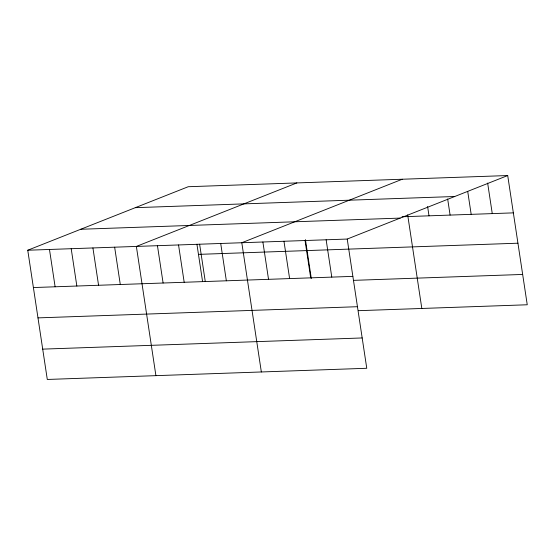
<?xml version="1.0" encoding="UTF-8"?>
<svg xmlns="http://www.w3.org/2000/svg" width="555" height="555" viewBox="0 0 555 555"><rect width="100%" height="100%" fill="white"/><g stroke="black" fill="none" stroke-linecap="round" stroke-linejoin="round"><path stroke-width="0.83" d="M507.707 175.546L347.222 239.052L366.765 368.277L47.293 379.454L27.75 250.229L188.235 186.723L507.707 175.546L527.25 304.771L358.565 310.675M296.856 182.921L136.37 246.427L155.913 375.659M402.278 179.23L241.8 242.736L261.343 371.968M135.274 207.674L454.746 196.505M402.021 216.769L513.354 212.87M80.711 229.27L400.183 218.094M27.75 250.229L347.222 239.052M198.461 254.377L517.94 243.201M33.397 287.552L352.869 276.376M353.979 280.344L522.664 274.447M37.983 317.883L357.455 306.707M42.707 349.13L362.179 337.953M487.644 183.067L492.264 213.613M467.719 191.44L471.181 214.348M447.656 198.968L450.098 215.083M427.6 206.488L429.008 215.826M407.668 214.861L421.821 308.462M326.139 239.788L331.786 277.111M305.43 239.621L311.313 278.534M305.056 240.523L310.696 277.854M283.966 241.265L289.613 278.589M262.883 242.001L268.53 279.325M220.71 243.478L226.357 280.802M199.627 244.214L205.274 281.538M196.935 244.269L202.568 281.51M178.543 244.949L184.184 282.28M157.453 245.692L163.101 283.015M114.649 247.183L120.289 284.514M92.921 247.946L98.568 285.27M71.2 248.702L76.847 286.033M49.471 249.466L55.118 286.789"/></g></svg>
